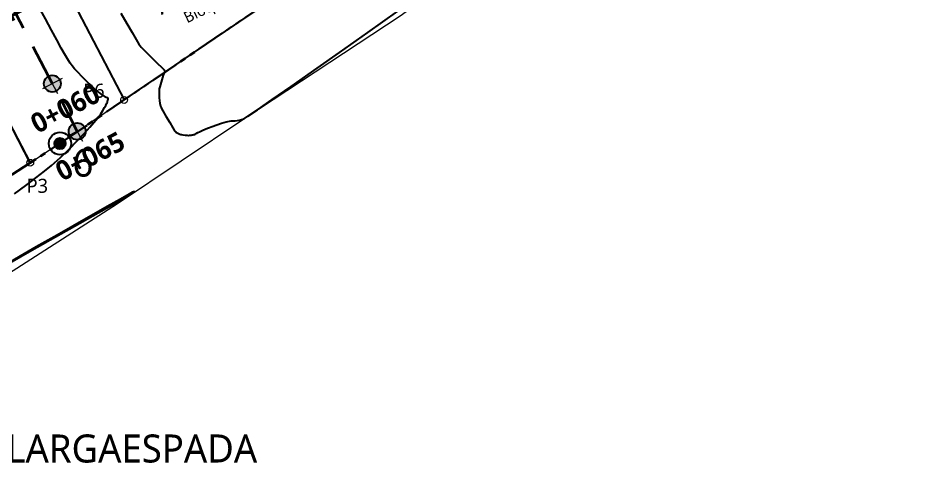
# Model space of a CAD drawing. Header units: millimetres. Extents: x 86 to 591881, y 99 to 1307229.
# Drawn here: x 590791.8 to 590872.4, y 1307051.5 to 1307091.2 of the extents above; entities that cross this region are included whole.
import ezdxf
from ezdxf.enums import TextEntityAlignment as Align

# ---------------------------------------------------------------- set-up
doc = ezdxf.new("R2010")
doc.units = ezdxf.units.MM
for name, pattern in [('DASHDOT', [1, 0.5, -0.25, 0, -0.25]), ('HIDDEN', [0.375, 0.25, -0.125]), ('PHANTOM', [2.5, 1.25, -0.25, 0.25, -0.25, 0.25, -0.25])]:
    doc.linetypes.add(name, pattern=pattern)
for name, color, linetype in [('0_BLOQUES CARRETERA', 7, 'Continuous'), ('_MOJONES', 1, 'Continuous'), ('_PUNTOS TOPOGRAFICOS', 1, 'Continuous'), ('C-PROP-LINE', 230, 'Continuous'), ('C-PROP-TEXT', 92, 'Continuous'), ('C-ROAD', 7, 'Continuous'), ('C-ROAD-MARK', 212, 'Continuous'), ('C-ROAD-STAN-MAJR', 11, 'Continuous'), ('C-TOPO-MAJR', 9, 'Continuous'), ('C-TOPO-MINR', 8, 'Continuous'), ('Perimetro', 7, 'Continuous'), ('Plano', 7, 'Continuous')]:
    doc.layers.add(name, color=color, linetype=linetype)
for name, color, linetype, lineweight in [('_BLOQUES', 9, 'Continuous', 20), ('_TEXTO', 3, 'Continuous', 25), ('COTAS', 40, 'Continuous', 5), ('CUADROS', 9, 'Continuous', 20)]:
    doc.layers.add(name, color=color, linetype=linetype, lineweight=lineweight)
doc.styles.add('ST - ETIQUETAS', font='', dxfattribs={"height": 2.5})
doc.styles.get("Standard").update_dxf_attribs({"font": 'simplex.shx'})
doc.styles.get('ST - ETIQUETAS').set_extended_font_data('Roboto Thin')

# ---------------------------------------------------------------- blocks, each defined once
blk = doc.blocks.new('*X1')
for p, q in [((69.5, 22.75), (70, 22.75)), ((69.502, 22.781), (69.998, 22.781)), ((69.502, 22.719), (69.998, 22.719)), ((69.508, 22.812), (69.992, 22.812)), ((69.508, 22.688), (69.992, 22.688)), ((69.518, 22.844), (69.982, 22.844)), ((69.518, 22.656), (69.982, 22.656)), ((69.533, 22.875), (69.967, 22.875)), ((69.533, 22.625), (69.967, 22.625)), ((69.555, 22.906), (69.945, 22.906)), ((69.555, 22.594), (69.945, 22.594)), ((69.585, 22.938), (69.915, 22.938)), ((69.629, 22.969), (69.871, 22.969)), ((69.585, 22.562), (69.915, 22.562)), ((69.629, 22.531), (69.871, 22.531))]:
    blk.add_line(p, q)
blk = doc.blocks.new('Drill Hole')
at = {"color": 0, "linetype": 'ByBlock', "lineweight": -2}
for radius in [0.05, 0.025]:
    blk.add_circle((0, 0), radius, dxfattribs=at)
at = {"color": 0, "linetype": 'ByBlock', "lineweight": -2, "xscale": 0.1000000000000227, "yscale": 0.1000000000000227, "zscale": 0.1000000000000227}
blk.add_blockref('*X1', (-6.975, -2.275), dxfattribs=at)
blk = doc.blocks.new('*U51', base_point=(590555.4584, 1307117.894, 460.616))
at = {"layer": '_PUNTOS TOPOGRAFICOS', "color": 2, "linetype": 'ByBlock', "lineweight": -2, "xscale": 20, "yscale": 20, "zscale": 20}
blk.add_blockref('Drill Hole', (590555.4584, 1307117.894, 460.616), dxfattribs=at)
blk = doc.blocks.new('*U146', base_point=(590795.518, 1307080.01, 456.621))
at = {"layer": '_PUNTOS TOPOGRAFICOS', "color": 2, "linetype": 'ByBlock', "lineweight": -2, "xscale": 20, "yscale": 20, "zscale": 20}
blk.add_blockref('Drill Hole', (590795.518, 1307080.01, 456.621), dxfattribs=at)
blk = doc.blocks.new('POINT INTERS')
at = {"layer": '0_BLOQUES CARRETERA', "linetype": 'DASHDOT', "lineweight": 5}
h = blk.add_hatch(color=244, dxfattribs=at)
h.dxf.hatch_style = 1
h.set_gradient(color1=(153, 27, 30), color2=(248, 153, 30), name='INVSPHERICAL')
h.paths.add_polyline_path([(0.6, 0, 1), (-0.6, 0, 1)])
blk.add_circle((0, 0), 0.574, dxfattribs=at)
blk = doc.blocks.new('MARCA ESTACION')
h = blk.add_hatch(color=7)
h.dxf.hatch_style = 1
h.paths.add_polyline_path([(-3, 0), (0, 0), (0, 3, 0.414214)])
h.paths.add_polyline_path([(3, 0), (0, 0), (0, -3, 0.414214)])
at = {"true_color": 0xffffff}
h = blk.add_hatch(color=7, dxfattribs=at)
h.dxf.hatch_style = 1
h.paths.add_polyline_path([(0, 3), (0, 0), (3, 0, 0.414214)])
h.paths.add_polyline_path([(0, 0), (-3, 0, 0.414214), (0, -3)])
at = {"color": 7, "lineweight": 20}
for points in [[(0, 4), (0, -4)], [(-4, 0), (4, 0)]]:
    blk.add_lwpolyline(points, dxfattribs=at)
at = {"color": 7}
blk.add_circle((0, 0), 3, dxfattribs=at)

msp = doc.modelspace()

# ---------------------------------------------------------------- hatches: boundary and pattern name
at = {"layer": '_MOJONES'}
h = msp.add_hatch(color=5, dxfattribs=at)
h.dxf.hatch_style = 1
h.paths.add_polyline_path([(590795.317, 1307080.468, 0.297664), (590795.018, 1307080.01, 0.541231), (590795.719, 1307079.553), (590795.518, 1307080.01)])
h.paths.add_polyline_path([(590795.317, 1307080.468), (590795.518, 1307080.01), (590795.989, 1307080.179, 0.43503)])
h.paths.add_polyline_path([(590796.018, 1307080.01, 0.085961), (590795.989, 1307080.179), (590795.518, 1307080.01), (590795.719, 1307079.553, 0.297664)])

# ---------------------------------------------------------------- linework, layer by layer
at = {"layer": '_BLOQUES', "flags": 128}
msp.add_lwpolyline([(590729.556, 1307113.239), (590765.808, 1307130.216), (590792.869, 1307078.297), (590782.862, 1307071.827), (590771.491, 1307065.034), (590758.655, 1307056.883), (590729.556, 1307113.239)], dxfattribs=at)
at = {"layer": 'C-PROP-LINE', "color": 242, "linetype": 'PHANTOM', "lineweight": 30, "ltscale": 2}
msp.add_polyline3d([(590782.862, 1307071.827, 0), (590795.518, 1307080.01, 0), (590823.499, 1307099.011, 0), (590841.535, 1307111.434, 0), (590852.26, 1307119.098, 0), (590862.909, 1307127.265, 0), (590871.247, 1307134.763, 0), (590851.678, 1307146.454, 0), (590832.663, 1307157.686, 0), (590816.351, 1307167.288, 0), (590801.16, 1307176.592, 0), (590787.15, 1307185.124, 0)], dxfattribs=at)
at = {"layer": 'C-PROP-LINE', "color": 4, "linetype": 'Continuous', "lineweight": 25}
for points in [[(590729.556, 1307113.239, 0), (590765.808, 1307130.216, 0), (590792.869, 1307078.297, 0), (590782.862, 1307071.827, 0), (590771.491, 1307065.034, 0), (590758.655, 1307056.883, 0), (590729.556, 1307113.239, 0)], [(590821.086, 1307097.373, 0), (590817.572, 1307102.97, 0), (590796.443, 1307093.076, 0), (590801.231, 1307083.89, 0), (590821.086, 1307097.373, 0)], [(590792.869, 1307078.297, 0), (590788.695, 1307086.304, 0), (590770.62, 1307077.294, 0), (590775.663, 1307067.526, 0), (590782.862, 1307071.827, 0), (590792.869, 1307078.297, 0)]]:
    msp.add_polyline3d(points, dxfattribs=at)
at = {"layer": 'C-ROAD', "color": 2, "linetype": 'HIDDEN', "lineweight": 35, "ltscale": 15, "flags": 128}
msp.add_lwpolyline([(590767.102, 1307138.551), (590797.05, 1307081.093)], dxfattribs=at)
at = {"layer": 'C-TOPO-MAJR', "color": 40, "linetype": 'Continuous', "lineweight": -3, "elevation": 456.5}
for points in [[(590791.453, 1307075.536), (590792.472, 1307076.276), (590793.378, 1307076.95), (590794.146, 1307077.543), (590794.754, 1307078.04), (590795.564, 1307078.764), (590796.339, 1307079.514), (590797.051, 1307080.244), (590797.673, 1307080.911), (590798.177, 1307081.471), (590798.536, 1307081.88), (590798.721, 1307082.094), (590798.887, 1307082.289), (590799.012, 1307082.451), (590799.16, 1307082.66), (590799.341, 1307082.939), (590799.502, 1307083.206), (590799.61, 1307083.398), (590799.701, 1307083.592), (590799.747, 1307083.704), (590799.769, 1307083.77), (590799.788, 1307083.83), (590799.799, 1307083.885), (590799.808, 1307083.935), (590799.806, 1307084.015), (590799.78, 1307084.067), (590799.728, 1307084.088), (590799.644, 1307084.112), (590799.59, 1307084.139), (590799.527, 1307084.173), (590799.458, 1307084.216), (590799.38, 1307084.268), (590799.288, 1307084.335), (590799.094, 1307084.483), (590798.842, 1307084.683), (590798.578, 1307084.907), (590798.299, 1307085.166), (590797.912, 1307085.537), (590797.49, 1307085.955), (590797.099, 1307086.355), (590796.812, 1307086.673), (590796.592, 1307086.947), (590796.431, 1307087.17), (590796.283, 1307087.402), (590796.098, 1307087.702), (590795.931, 1307087.991), (590795.638, 1307088.518), (590795.242, 1307089.241), (590794.762, 1307090.121), (590794.219, 1307091.117), (590793.634, 1307092.187)], [(590790.832, 1307069.265), (590792.022, 1307069.931), (590793.492, 1307070.757), (590795.129, 1307071.68), (590796.822, 1307072.637), (590798.457, 1307073.564), (590799.924, 1307074.397), (590801.109, 1307075.072), (590801.78, 1307075.457), (590802.084, 1307075.633), (590802.178, 1307075.689), (590802.189, 1307075.697), (590802.183, 1307075.703), (590802.152, 1307075.705), (590802.08, 1307075.691), (590801.991, 1307075.665), (590801.693, 1307075.499), (590800.902, 1307075.052), (590799.728, 1307074.387), (590798.28, 1307073.565), (590796.669, 1307072.65), (590795.004, 1307071.703), (590793.397, 1307070.786), (590791.956, 1307069.962), (590790.793, 1307069.294)]]:
    msp.add_lwpolyline(points, dxfattribs=at)
at = {"layer": 'C-TOPO-MINR', "color": 44, "linetype": 'Continuous', "lineweight": -3, "elevation": 456.25}
msp.add_lwpolyline([(590800.942, 1307091.623), (590801.486, 1307090.699), (590801.951, 1307089.908), (590802.317, 1307089.289), (590802.56, 1307088.877), (590802.66, 1307088.712), (590802.75, 1307088.6), (590802.848, 1307088.495), (590803.087, 1307088.259), (590803.592, 1307087.764), (590804.181, 1307087.186), (590804.59, 1307086.782), (590804.798, 1307086.572), (590804.868, 1307086.497), (590804.879, 1307086.484), (590804.879, 1307086.47), (590804.872, 1307086.436), (590804.847, 1307086.375), (590804.814, 1307086.303), (590804.773, 1307086.212), (590804.731, 1307086.116), (590804.668, 1307085.904), (590804.546, 1307085.486), (590804.428, 1307085.075), (590804.373, 1307084.882), (590804.366, 1307084.824), (590804.36, 1307084.765), (590804.354, 1307084.618), (590804.355, 1307084.347), (590804.374, 1307084.106), (590804.405, 1307083.82), (590804.438, 1307083.593), (590804.493, 1307083.352), (590804.529, 1307083.225), (590804.564, 1307083.133), (590804.685, 1307082.928), (590804.969, 1307082.449), (590805.308, 1307081.878), (590805.592, 1307081.398), (590805.715, 1307081.192), (590805.745, 1307081.149), (590805.777, 1307081.107), (590805.818, 1307081.069), (590805.861, 1307081.03), (590805.912, 1307080.996), (590805.965, 1307080.961), (590806.024, 1307080.931), (590806.085, 1307080.901), (590806.15, 1307080.875), (590806.219, 1307080.849), (590806.29, 1307080.827), (590806.363, 1307080.807), (590806.48, 1307080.782), (590806.673, 1307080.751), (590806.87, 1307080.739), (590806.993, 1307080.738), (590807.072, 1307080.742), (590807.15, 1307080.748), (590807.226, 1307080.758), (590807.3, 1307080.77), (590807.372, 1307080.786), (590807.442, 1307080.804), (590807.507, 1307080.826), (590807.572, 1307080.85), (590807.667, 1307080.902), (590807.809, 1307080.979), (590807.96, 1307081.055), (590808.211, 1307081.176), (590808.519, 1307081.31), (590808.767, 1307081.409), (590809.103, 1307081.539), (590809.498, 1307081.682), (590809.921, 1307081.823), (590810.342, 1307081.943), (590810.786, 1307082.02), (590811.144, 1307082.04), (590811.494, 1307082.077), (590811.912, 1307082.204), (590812.275, 1307082.434), (590813.134, 1307083.019), (590814.436, 1307083.92), (590816.124, 1307085.099), (590818.145, 1307086.516), (590820.444, 1307088.132), (590822.965, 1307089.909), (590825.653, 1307091.807)], dxfattribs=at)
at = {"layer": 'COTAS', "flags": 128}
msp.add_lwpolyline([(590792.869, 1307078.297), (590801.231, 1307083.89)], dxfattribs=at)
at = {"layer": 'COTAS'}
for centre in [(590801.231, 1307083.89), (590792.869, 1307078.297)]:
    msp.add_circle(centre, 0.3, dxfattribs=at)
at = {"layer": 'Plano', "lineweight": 13}
msp.add_lwpolyline([(590782.338, 1307062.911), (590800.634, 1307074.656), (590811.99, 1307082.256), (590825.852, 1307091.385), (590838.902, 1307100.853), (590855.9, 1307113.529), (590868.428, 1307122.134), (590878.077, 1307128.81), (590880.539, 1307128.633), (590900.941, 1307116.804), (590921.002, 1307105.048)], dxfattribs=at)

# ---------------------------------------------------------------- block references
at = {"layer": '_MOJONES'}
msp.add_blockref('*U51', (590795.518, 1307080.01, 456.621), dxfattribs=at)
at = {"layer": '_PUNTOS TOPOGRAFICOS'}
msp.add_blockref('*U146', (590795.518, 1307080.01, 456.621), dxfattribs=at)
at = {"layer": 'C-ROAD-MARK', "color": 18, "linetype": 'Continuous', "lineweight": 9, "xscale": 0.02615086839485391, "yscale": 0.02615086839485391, "zscale": 0.02615086839485391}
msp.add_blockref('POINT INTERS', (590797.05, 1307081.093), dxfattribs=at)
at = {"layer": 'C-ROAD-STAN-MAJR', "color": 11, "linetype": 'Continuous', "lineweight": -3, "xscale": 0.25, "yscale": 0.25, "zscale": 0.25, "rotation": 297.5290286040336}
for p in [(590794.834, 1307085.345), (590797.05, 1307081.093)]:
    msp.add_blockref('MARCA ESTACION', p, dxfattribs=at)

# ---------------------------------------------------------------- texts
at = {"layer": '_TEXTO', "style": 'ST - ETIQUETAS'}
msp.add_text('CALLE SECUNDARIA # 4', height=2.5, rotation=296.77106, dxfattribs=at).set_placement((590782.689, 1307106.687), align=Align.CENTER)
msp.add_text('DIANOVA LARGAESPADA', height=2.5, dxfattribs=at).set_placement((590794.192, 1307051.573), align=Align.CENTER)
at = {"layer": 'C-PROP-TEXT', "color": 92, "linetype": 'Continuous', "lineweight": -3, "insert": (590808.546, 1307094.512), "char_height": 1, "attachment_point": 2, "rotation": 26, "style": 'ST - ETIQUETAS'}
msp.add_mtext('{\\fRoboto Thin|b1|i0|c0|p2;\\C18;\\c0;Area:\\C0; \\fRoboto Thin|b0|i0|c0|p2;\\C178;\\c4980736;200.00 m²\\PBloque - D}', dxfattribs=at)
at = {"layer": 'C-ROAD-STAN-MAJR', "color": 7, "linetype": 'Continuous', "lineweight": -3, "char_height": 1.75, "attachment_point": 5, "rotation": 27.52903}
for s, insert in [('{\\fRoboto Black|b1|i0|c0|p2;\\C18;\\c0;0+060}', (590795.989, 1307083.128)), ('{\\fRoboto Black|b1|i0|c0|p2;\\C18;\\c0;0+065}', (590798.205, 1307078.876))]:
    msp.add_mtext(s, dxfattribs=dict(at, insert=insert))
at = {"layer": 'CUADROS', "style": 'ST - ETIQUETAS'}
for s, p in [('P6', (590798.544, 1307084.717)), ('P3', (590793.495, 1307076.24))]:
    msp.add_text(s, height=1.25, dxfattribs=at).set_placement(p, align=Align.MIDDLE_CENTER)
at = {"layer": 'Perimetro', "color": 3, "style": 'ST - ETIQUETAS'}
msp.add_text('6', height=2.5, dxfattribs=at).set_placement((590796.636, 1307077.054))

doc.saveas('drawing.dxf')
